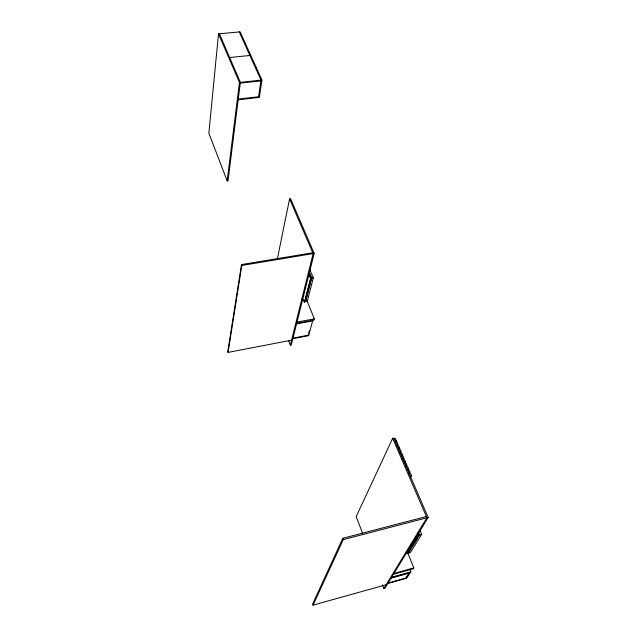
<?xml version="1.0" encoding="UTF-8"?>
<svg xmlns="http://www.w3.org/2000/svg" width="637" height="637" viewBox="0 0 637 637"><rect width="100%" height="100%" fill="white"/><g stroke="black" fill="none" stroke-linecap="round" stroke-linejoin="round"><path stroke-width="0.96" d="M238.182 99.81L259.363 97.397L261.934 80.023L240.141 31.85L218.499 33.857L208.856 133.244L227.178 180.916L228.022 180.804L240.372 82.364L219.399 33.777M227.178 180.916L239.432 82.468L218.499 33.857M258.455 97.501L261.011 80.127L239.249 31.93M312.759 252.746L241.479 264.578L227.791 351.576L228.07 352.412L291.579 340.166M228.07 352.412L241.805 265.462L241.479 264.578M277.294 259.227L289.572 198.895L290.599 198.744L314.192 253.422L291.26 345.031L290.321 345.214L288.537 340.58M290.321 345.214L313.133 253.606L289.572 198.895M308.658 272.636L310.936 278.05L304.454 302.495L310.593 278.337L308.682 273.814M309.821 269.658L313.3 277.891L307.273 301.301L305.521 301.62L311.493 278.21L309.184 272.716M309.375 272.509L311.66 277.923L305.649 301.484L304.948 301.612M308.698 333.35L309.471 330.507M312.799 320.292L308.611 335.683L292.845 338.717M307.209 301.428L314.36 318.858L314.025 320.061L296.699 323.317M426.368 516.535L342.81 538.289L312.648 603.972L313.046 605.15L386.157 584.726M313.046 605.15L343.295 539.603L342.81 538.289M382.415 584.846L383.84 588.532L384.915 588.23L428.144 517.467L393.865 438.033L392.679 438.304L356.187 516.599L362.572 533.201M395.513 442.564L396.357 440.78L395.378 438.511L394.192 438.782M396.978 445.972L397.838 444.188L396.851 441.911L395.657 442.189M398.459 449.388L399.319 447.62L398.332 445.335L397.138 445.613M399.94 452.827L400.808 451.068L399.813 448.767L398.619 449.045M401.437 456.283L402.305 454.531L401.31 452.214L400.108 452.501M402.918 459.787L403.81 458.003L402.807 455.686L401.605 455.973M404.423 463.274L405.323 461.499L404.312 459.173L403.11 459.46M405.936 466.778L406.844 465.018L405.825 462.669L404.622 462.964M407.457 470.297L408.365 468.545L407.354 466.188L406.143 466.483M408.986 473.84L409.902 472.089L408.882 469.724L407.672 470.018M410.515 477.392L411.446 475.656L410.411 473.275L409.201 473.57M383.84 588.532L426.909 517.793L392.679 438.304M406.167 551.897L406.916 553.736L418.859 534.825L418.031 532.851M419.695 534.355L418.859 534.578L407.608 552.924L408.548 552.478M418.859 534.825L406.916 553.736M409.058 551.658L410.069 550.01M413.11 545.065L417.163 538.472M407.951 552.12L408.357 553.115L419.576 534.881L421.662 534.324L420.125 530.685M421.662 534.324L410.379 552.566L408.357 553.115M405.857 578.07L408.954 573.268M409.639 572.623L405.896 578.42L387.829 583.46M410.562 572.161L406.932 577.767L388.092 583.022M409.909 569.136L410.73 572.321L391.357 577.695M407.505 552.422L413.827 567.909L413.238 568.817L393.427 574.303M393.985 573.396L413.827 567.909M391.628 577.249L411.016 571.867M391.078 578.141L409.344 573.069M343.295 539.603L428.144 517.467M408.691 472.383L409.902 472.089M410.228 475.95L411.446 475.656M407.162 468.84L408.365 468.545M405.634 465.305L406.844 465.018M402.608 458.298L403.81 458.003M404.121 461.793L405.323 461.499M401.111 454.81L402.305 454.531M399.614 451.346L400.808 451.068M396.644 444.467L397.838 444.188M398.125 447.899L399.319 447.62M395.171 441.051L396.357 440.78M292.988 338.136L308.762 335.102M297.001 322.115L314.36 318.858M296.547 323.915L312.64 320.889L312.305 320.077M310.936 278.05L311.66 277.923M310.593 278.337L308.627 272.755M311.493 278.21L313.3 277.891M241.805 265.462L314.192 253.422M258.558 96.76L238.278 99.069L238.007 98.432M239.432 82.468L261.934 80.023M260.899 80.891L240.276 83.136L239.998 82.499M255.381 67.657L256.297 67.562M229.646 57.513L250.787 55.387M244.504 43.571L245.404 43.483M302.065 298.904L303.881 300.839M418.421 532.142L419.576 534.881M418.095 532.755L418.859 534.578M417.673 533.105L418.445 534.937M305.234 300.919L305.521 301.62M303.355 299.788L304.454 302.495"/></g></svg>
